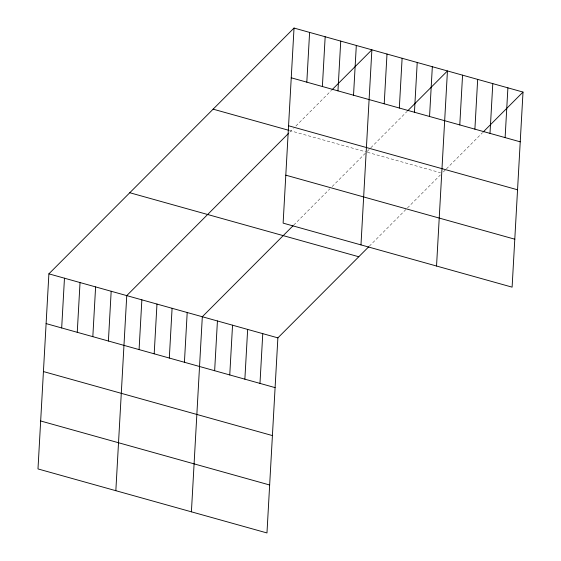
<?xml version="1.0" encoding="UTF-8"?>
<svg xmlns="http://www.w3.org/2000/svg" width="561" height="561" viewBox="0 0 561 561"><rect width="100%" height="100%" fill="white"/><g stroke="black" fill="none" stroke-linecap="round" stroke-linejoin="round"><path stroke-width="0.42" stroke-dasharray="2.81 2.1" d="M289.82 132.101L293.438 128.469M295.892 126.015L331.439 90.37M293.698 225.108L329.833 188.875M332.168 186.54L366.55 152.059M367.167 151.442L370.232 148.37M370.842 147.753L406.998 111.499M369.264 246.237L440.371 174.934M443.344 171.954L445.799 169.492M446.409 168.882L482.565 132.627M289.35 130.475L365.716 151.821M367.392 152.29L440.441 172.711"/><path stroke-width="0.84" d="M294.027 28.05L283.123 223.131L512.109 287.155L523.013 92.067L294.027 28.05L48.891 273.845L37.987 468.933L266.973 532.95L277.877 337.869L368.682 246.819M61.682 327.954L64.466 278.2M77.257 332.308L80.034 282.555M92.824 336.663L95.608 286.909M108.399 341.018L111.176 291.257M115.839 490.7L126.751 295.612L288.656 133.266M139.079 349.594L141.863 299.84M154.191 353.816L156.975 304.062M169.31 358.044L172.087 308.291M184.422 362.266L187.199 312.512M191.406 511.821L202.318 316.741L293.115 225.69M214.646 370.723L217.43 320.962M229.758 374.944L232.542 325.191M244.869 379.173L247.653 329.412M259.981 383.394L262.765 333.641M306.818 82.158L309.602 32.405M322.386 86.513L325.17 36.76M337.96 90.868L340.737 41.107M353.528 95.216L356.312 45.462M360.975 244.898L371.88 49.817L332.049 89.76M384.215 103.799L386.999 54.045M399.327 108.021L402.111 58.267M414.439 112.249L417.223 62.495M429.551 116.471L432.335 66.717M436.542 266.026L447.447 70.945L407.616 110.882M459.782 124.921L462.559 75.167M474.894 129.149L477.67 79.396M490.005 133.371L492.789 83.617M505.117 137.599L507.901 87.846M483.175 132.01L523.013 92.067M291.243 77.804L520.229 141.828M288.564 125.762L517.551 189.786M213.131 109.164L288.529 130.243M285.801 175.172L514.788 239.196M129.787 192.732L358.774 256.756M48.891 273.845L277.877 337.869M46.114 323.599L275.1 387.623M43.428 371.557L272.415 435.581M40.665 420.974L269.652 484.992"/></g></svg>
